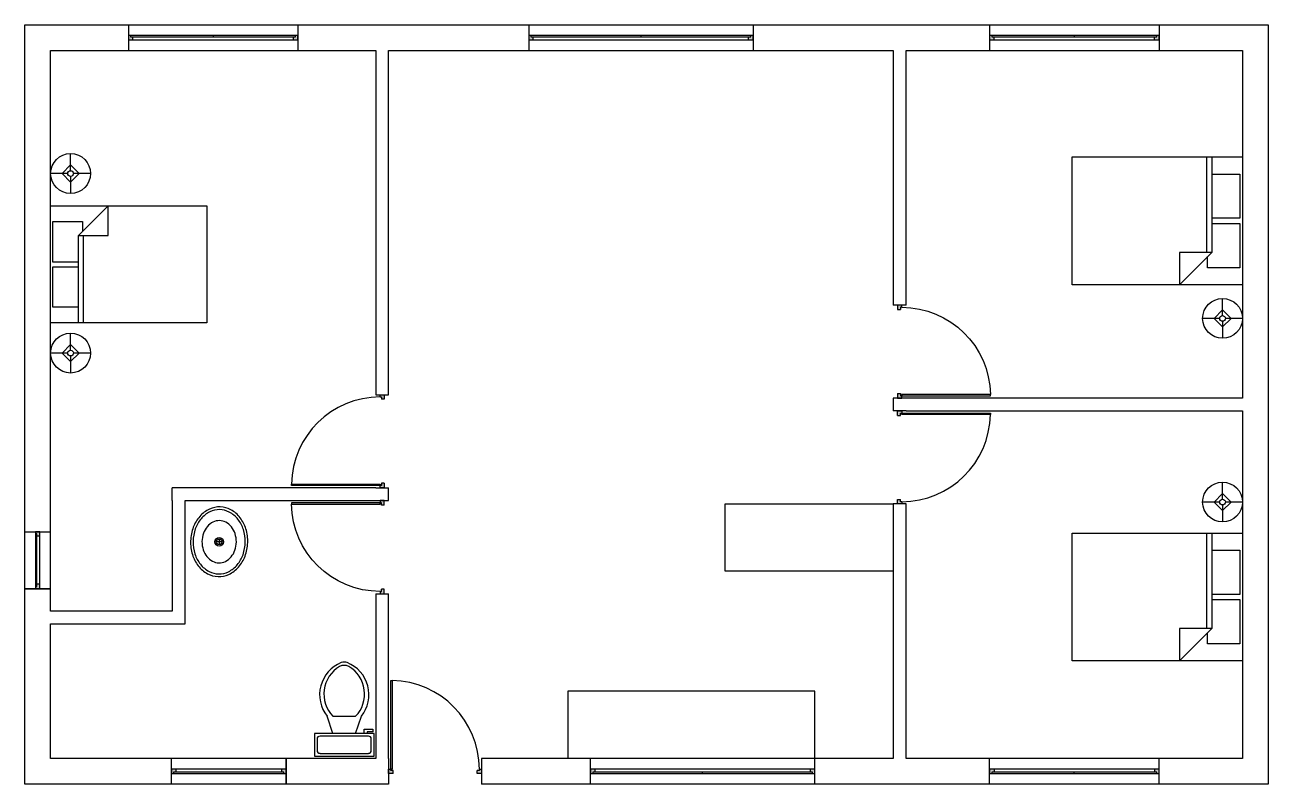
# Model space of a CAD drawing. Header units: millimetres. Extents: x 5556507 to 5811433, y 7824531 to 7923252.
# Drawn here: x 5606173 to 5617259, y 7868262 to 7875034 of the extents above; entities that cross this region are included whole.
import ezdxf

# ---------------------------------------------------------------- set-up
doc = ezdxf.new("R2010")
doc.units = ezdxf.units.MM
for name, color, linetype in [('blocks', 31, 'Continuous'), ('doors', 142, 'Continuous'), ('wall', 7, 'Continuous'), ('windows', 22, 'Continuous')]:
    doc.layers.add(name, color=color, linetype=linetype)

# ---------------------------------------------------------------- blocks, each defined once
blk = doc.blocks.new('D')
at = {"layer": 'doors'}
h = blk.add_hatch(color=256, dxfattribs=at)
h.dxf.hatch_style = 1
h.paths.add_polyline_path([(0, 19), (-20, 19), (-20, 7), (-40, 7), (-40, -19), (0, -19)])
h.paths.add_polyline_path([(-830, -19), (-790, -19), (-790, 7), (-810, 7), (-810, 19), (-830, 19)])
for p, q in [((-790, -19), (-790, 7)), ((-40, -19), (-40, 7))]:
    blk.add_line(p, q, dxfattribs=at)
blk.add_lwpolyline([(-810, 19), (-810, 809), (-798, 809), (-798, 19)], close=True, dxfattribs=at)
for points in [[(-790, -19), (-830, -19), (-830, 19), (-810, 19)], [(-790, 7), (-810, 7), (-810, 19)], [(-20, 19), (0, 19), (0, -19), (-40, -19)], [(-20, 19), (-20, 7), (-40, 7)]]:
    blk.add_lwpolyline(points, dxfattribs=at)
blk.add_arc((-810, 19), 790, 0, 89.1298, dxfattribs=at)
blk = doc.blocks.new('Toilet - top')
for p, q in [((9.5, -6), (9.5, -2)), ((-10, -8.5), (-8, -8.5)), ((-10, -9.5), (-10, -8.5)), ((-8, -8.5), (-8, -8)), ((-7, -8), (-7, -9.5)), ((-4, -8), (-6, -14)), ((4, -8), (6, -14)), ((-7, -9.5), (-10, -9.5)), ((4, -14), (-4, -14))]:
    blk.add_line(p, q)
blk.add_lwpolyline([(10.5, -8), (10.5, 0), (-10.5, 0), (-10.5, -8)], close=True)
for points in [[(-9.5, -2), (-9.5, -6)], [(8.5, -1), (-8.5, -1)], [(-8.5, -7), (8.5, -7)]]:
    blk.add_lwpolyline(points)
for centre, radius, start, end in [((-8.62, -1.88), 0.884, 81.8699, 188.1301), ((8.62, -1.88), 0.884, 351.8699, 98.1301), ((-8.62, -6.12), 0.884, 171.8699, 278.1301), ((8.62, -6.12), 0.884, 261.8699, 8.1301), ((3.52, -21.58), 12.17, 141.4691, 247.9714), ((4.2, -21.82), 11.33, 136.3677, 238.9468), ((-3.52, -21.58), 12.17, 292.0284, 38.5307), ((-4.2, -21.82), 11.33, 301.053, 43.6321), ((0, -27.88), 4, 245.7318, 294.2682), ((0, -29), 4, 254.8605, 285.1395)]:
    blk.add_arc(centre, radius, start, end)
blk = doc.blocks.new('Sink - Oval top')
for p, q in [((-1, 0), (1, 0)), ((0, 1), (0, -1))]:
    blk.add_line(p, q)
at = {"linetype": 'Continuous'}
for points in [[(-12.23, 0.39, 0.117634), (-11.46, -3.36, 0.104469), (-8.88, -6.8, 0.090016), (-5.08, -9.07, 0.08192), (-0.32, -10.02, 0.08192), (4.49, -9.38, 0.090016), (8.42, -7.36, 0.104469), (11.22, -4.09, 0.117634), (12.23, -0.39, 0.117634), (11.46, 3.36, 0.104469), (8.88, 6.8, 0.090016), (5.08, 9.07, 0.08192), (0.32, 10.02, 0.08192), (-4.49, 9.38, 0.090016), (-8.42, 7.36, 0.104469), (-11.22, 4.09, 0.117634)], [(-11.29, 0.16, 0.118622), (-10.52, -3.25, 0.104678), (-8.07, -6.36, 0.089562), (-4.54, -8.37, 0.081185), (-0.13, -9.15, 0.081185), (4.3, -8.49, 0.089562), (7.89, -6.58, 0.104678), (10.42, -3.55, 0.118622), (11.29, -0.16, 0.118622), (10.52, 3.25, 0.104678), (8.07, 6.36, 0.089562), (4.54, 8.37, 0.081185), (0.13, 9.15, 0.081185), (-4.3, 8.49, 0.089562), (-7.89, 6.58, 0.104678), (-10.42, 3.55, 0.118622)], [(-7.42, 0.08, 0.118283), (-6.91, -2.17, 0.104607), (-5.29, -4.21, 0.089718), (-2.97, -5.53, 0.081436), (-0.07, -6.04, 0.081436), (2.84, -5.59, 0.089718), (5.2, -4.33, 0.104607), (6.86, -2.32, 0.118283), (7.42, -0.08, 0.118283), (6.91, 2.17, 0.104607), (5.29, 4.21, 0.089718), (2.97, 5.53, 0.081436), (0.07, 6.04, 0.081436), (-2.84, 5.59, 0.089718), (-5.2, 4.33, 0.104607), (-6.86, 2.32, 0.118283)]]:
    blk.add_lwpolyline(points, format="xyb", close=True, dxfattribs=at)
for radius in [1.5, 1]:
    blk.add_circle((0, 0), radius)
blk = doc.blocks.new('Bed - Queen')
at = {"linetype": 'Continuous'}
for p, q in [((0, -80.00003), (0, 0)), ((0, 0), (59.99999, 0)), ((59.99999, 0), (59.99999, -80.00003)), ((7.99999, -1.2), (28.79998, -1.2)), ((7.99999, -14.4), (7.99999, -1.2)), ((28.79998, -1.2), (28.79998, -14.4)), ((31.19999, -1.2), (51.99999, -1.2)), ((31.19999, -14.4), (31.19999, -1.2)), ((51.99999, -1.2), (51.99999, -16.4)), ((0, -14.4), (44.8, -14.4)), ((44.8, -16.8), (0, -16.8)), ((59.99999, -29.6), (44.8, -14.4)), ((44.8, -14.4), (44.8, -29.6)), ((51.99999, -16.4), (46.79936, -16.4)), ((44.8, -29.6), (59.99999, -29.6)), ((59.99999, -80.00003), (0, -80.00003))]:
    blk.add_line(p, q, dxfattribs=at)
blk = doc.blocks.new('Lamp - Table')
at = {"linetype": 'Continuous'}
for p, q in [((0, 7), (0, 1)), ((-1, 0), (-7, 0)), ((0, 3), (-3, 0)), ((-3, 0), (0, -3)), ((3, 0), (0, 3)), ((0, -3), (3, 0)), ((1, 0), (7, 0)), ((0, -1), (0, -7))]:
    blk.add_line(p, q, dxfattribs=at)
for radius in [7, 1]:
    blk.add_circle((0, 0), radius, dxfattribs=at)

msp = doc.modelspace()

# ---------------------------------------------------------------- hatches: boundary and pattern name
at = {"layer": 'windows'}
h = msp.add_hatch(color=256, dxfattribs=at)
h.dxf.hatch_style = 1
h.paths.add_polyline_path([(5607136.599, 7874900.483), (5607136.599, 7874925.883), (5607116.599, 7874925.883), (5607116.599, 7874938.483), (5607096.599, 7874938.483), (5607096.599, 7874900.483)])
h.paths.add_polyline_path([(5608587.599, 7874925.883), (5608567.599, 7874925.883), (5608567.599, 7874900.483), (5608607.599, 7874900.483), (5608607.599, 7874938.483), (5608587.599, 7874938.483)])
h = msp.add_hatch(color=256, dxfattribs=at)
h.dxf.hatch_style = 1
h.paths.add_polyline_path([(5612666.399, 7874900.483), (5612666.399, 7874938.483), (5612646.399, 7874938.483), (5612646.399, 7874925.883), (5612626.399, 7874925.883), (5612626.399, 7874900.483)])
h.paths.add_polyline_path([(5610706.399, 7874900.483), (5610706.399, 7874925.883), (5610686.399, 7874925.883), (5610686.399, 7874938.483), (5610666.399, 7874938.483), (5610666.399, 7874900.483)])
h = msp.add_hatch(color=256, dxfattribs=at)
h.dxf.hatch_style = 1
h.paths.add_polyline_path([(5614815.199, 7874900.483), (5614815.199, 7874925.883), (5614795.199, 7874925.883), (5614795.199, 7874938.483), (5614775.199, 7874938.483), (5614775.199, 7874900.483)])
h.paths.add_polyline_path([(5616266.199, 7874925.883), (5616246.199, 7874925.883), (5616246.199, 7874900.483), (5616286.199, 7874900.483), (5616286.199, 7874938.483), (5616266.199, 7874938.483)])
h = msp.add_hatch(color=256, dxfattribs=at)
h.dxf.hatch_style = 1
h.paths.add_polyline_path([(5606268.799, 7870493.183), (5606268.799, 7870513.183), (5606306.799, 7870513.183), (5606306.799, 7870473.183), (5606281.399, 7870473.183), (5606281.399, 7870493.183)])
h.paths.add_polyline_path([(5606268.799, 7870005.183), (5606268.799, 7870025.183), (5606281.399, 7870025.183), (5606281.399, 7870045.183), (5606306.799, 7870045.183), (5606306.799, 7870005.183)])
h = msp.add_hatch(color=256, dxfattribs=at)
h.dxf.hatch_style = 1
h.paths.add_polyline_path([(5608502.099, 7868357.583), (5608482.099, 7868357.583), (5608482.099, 7868370.183), (5608462.099, 7868370.183), (5608462.099, 7868395.583), (5608502.099, 7868395.583)])
h.paths.add_polyline_path([(5607500.099, 7868357.583), (5607480.099, 7868357.583), (5607480.099, 7868395.583), (5607520.099, 7868395.583), (5607520.099, 7868370.183), (5607500.099, 7868370.183)])
h = msp.add_hatch(color=256, dxfattribs=at)
h.dxf.hatch_style = 1
h.paths.add_polyline_path([(5611256.399, 7868395.583), (5611216.399, 7868395.583), (5611216.399, 7868357.583), (5611236.399, 7868357.583), (5611236.399, 7868370.183), (5611256.399, 7868370.183)])
h.paths.add_polyline_path([(5613176.399, 7868395.583), (5613176.399, 7868370.183), (5613196.399, 7868370.183), (5613196.399, 7868357.583), (5613216.399, 7868357.583), (5613216.399, 7868395.583)])
h = msp.add_hatch(color=256, dxfattribs=at)
h.dxf.hatch_style = 1
h.paths.add_polyline_path([(5616246.199, 7868395.583), (5616246.199, 7868370.183), (5616266.199, 7868370.183), (5616266.199, 7868357.583), (5616286.199, 7868357.583), (5616286.199, 7868395.583)])
h.paths.add_polyline_path([(5614795.199, 7868370.183), (5614815.199, 7868370.183), (5614815.199, 7868395.583), (5614775.199, 7868395.583), (5614775.199, 7868357.583), (5614795.199, 7868357.583)])

# ---------------------------------------------------------------- linework, layer by layer
at = {"layer": 'blocks'}
for p, q in [((5612416.399, 7870160.883), (5612416.399, 7870760.883)), ((5612416.399, 7870760.883), (5613916.399, 7870760.883)), ((5613916.399, 7870160.883), (5612416.399, 7870160.883)), ((5613216.399, 7869090.883), (5611016.399, 7869090.883)), ((5611016.399, 7869090.883), (5611016.399, 7868490.883)), ((5613216.399, 7868490.883), (5613216.399, 7869090.883))]:
    msp.add_line(p, q, dxfattribs=at)
at = {"layer": 'wall'}
for p, q in [((5606173.499, 7875033.783), (5617259.299, 7875033.783)), ((5606173.499, 7868262.283), (5606173.499, 7875033.783)), ((5617259.299, 7875033.783), (5617259.299, 7868262.283)), ((5606402.099, 7870905.183), (5606402.099, 7874805.183)), ((5606402.099, 7874805.183), (5609302.099, 7874805.183)), ((5609302.099, 7874805.183), (5609302.099, 7871735.183)), ((5609416.399, 7871735.183), (5609416.399, 7874805.183)), ((5609416.399, 7874805.183), (5613916.399, 7874805.183)), ((5613916.399, 7874805.183), (5613916.399, 7872535.183)), ((5614030.699, 7872535.183), (5614030.699, 7874805.183)), ((5614030.699, 7874805.183), (5617030.699, 7874805.183)), ((5617030.699, 7874805.183), (5617030.699, 7871705.183)), ((5614030.699, 7872535.183), (5613916.399, 7872535.183)), ((5609302.099, 7871735.183), (5609416.399, 7871735.183)), ((5613916.399, 7871705.183), (5613916.399, 7871590.883)), ((5614030.699, 7871705.183), (5613916.399, 7871705.183)), ((5617030.699, 7871705.183), (5614030.699, 7871705.183)), ((5614030.699, 7871590.883), (5613916.399, 7871590.883)), ((5614030.699, 7871590.883), (5617030.699, 7871590.883)), ((5617030.699, 7871590.883), (5617030.699, 7868490.883)), ((5606402.099, 7870790.883), (5606402.099, 7870905.183)), ((5609302.099, 7870905.183), (5607487.799, 7870905.183)), ((5607487.799, 7870790.883), (5607487.799, 7870905.183)), ((5609302.099, 7870905.183), (5609416.399, 7870905.183)), ((5609416.399, 7870790.883), (5609416.399, 7870905.183)), ((5606402.099, 7869805.183), (5606402.099, 7870790.883)), ((5607487.799, 7870790.883), (5607487.799, 7869805.183)), ((5607602.099, 7869690.883), (5607602.099, 7870790.883)), ((5607602.099, 7870790.883), (5609302.099, 7870790.883)), ((5609302.099, 7870790.883), (5609416.399, 7870790.883)), ((5613916.399, 7870760.883), (5613916.399, 7868490.883)), ((5614030.699, 7870760.883), (5613916.399, 7870760.883)), ((5614030.699, 7868490.883), (5614030.699, 7870760.883)), ((5609302.099, 7869960.883), (5609302.099, 7868490.883)), ((5609302.099, 7869960.883), (5609416.399, 7869960.883)), ((5609416.399, 7868490.883), (5609416.399, 7869960.883)), ((5607487.799, 7869805.183), (5606402.099, 7869805.183)), ((5606402.099, 7868490.883), (5606402.099, 7869690.883)), ((5606402.099, 7869690.883), (5607487.799, 7869690.883)), ((5607487.799, 7869690.883), (5607602.099, 7869690.883)), ((5609302.099, 7868490.883), (5606402.099, 7868490.883)), ((5609416.399, 7868490.883), (5609416.399, 7868262.283)), ((5613916.399, 7868490.883), (5610246.399, 7868490.883)), ((5610246.399, 7868490.883), (5610246.399, 7868262.283)), ((5617030.699, 7868490.883), (5614030.699, 7868490.883)), ((5609416.399, 7868262.283), (5606173.499, 7868262.283)), ((5617259.299, 7868262.283), (5610246.399, 7868262.283))]:
    msp.add_line(p, q, dxfattribs=at)
at = {"layer": 'windows'}
for p, q in [((5607096.599, 7875033.783), (5607096.599, 7874805.183)), ((5608607.599, 7875033.783), (5608607.599, 7874805.183)), ((5610666.399, 7875033.783), (5610666.399, 7874805.183)), ((5612666.399, 7875033.783), (5612666.399, 7874805.183)), ((5614775.199, 7875033.783), (5614775.199, 7874805.183)), ((5616286.199, 7875033.783), (5616286.199, 7874805.183)), ((5607136.599, 7874900.483), (5607136.599, 7874925.883)), ((5607852.099, 7874938.483), (5607852.099, 7874925.883)), ((5608567.599, 7874900.483), (5608567.599, 7874925.883)), ((5610706.399, 7874900.483), (5610706.399, 7874925.883)), ((5611666.399, 7874938.483), (5611666.399, 7874925.883)), ((5612626.399, 7874900.483), (5612626.399, 7874925.883)), ((5614815.199, 7874900.483), (5614815.199, 7874925.883)), ((5615530.699, 7874938.483), (5615530.699, 7874925.883)), ((5616246.199, 7874900.483), (5616246.199, 7874925.883)), ((5606173.499, 7870513.183), (5606402.099, 7870513.183)), ((5606306.799, 7870473.183), (5606281.399, 7870473.183)), ((5606306.799, 7870045.183), (5606281.399, 7870045.183)), ((5606402.099, 7870005.183), (5606173.499, 7870005.183)), ((5606173.499, 7870005.183), (5606402.099, 7870005.183)), ((5607480.099, 7868262.283), (5607480.099, 7868490.883)), ((5608502.099, 7868490.883), (5608502.099, 7868262.283)), ((5608502.099, 7868262.283), (5608502.099, 7868490.883)), ((5611216.399, 7868262.283), (5611216.399, 7868490.883)), ((5613216.399, 7868262.283), (5613216.399, 7868490.883)), ((5614775.199, 7868262.283), (5614775.199, 7868490.883)), ((5616286.199, 7868262.283), (5616286.199, 7868490.883)), ((5607520.099, 7868395.583), (5607520.099, 7868370.183)), ((5608462.099, 7868395.583), (5608462.099, 7868370.183)), ((5611256.399, 7868395.583), (5611256.399, 7868370.183)), ((5612216.399, 7868357.583), (5612216.399, 7868370.183)), ((5613176.399, 7868395.583), (5613176.399, 7868370.183)), ((5614815.199, 7868395.583), (5614815.199, 7868370.183)), ((5615530.699, 7868357.583), (5615530.699, 7868370.183)), ((5616246.199, 7868395.583), (5616246.199, 7868370.183))]:
    msp.add_line(p, q, dxfattribs=at)
for points in [[(5608607.599, 7874938.483), (5607096.599, 7874938.483), (5607096.599, 7874900.483), (5608607.599, 7874900.483)], [(5608587.599, 7874938.483), (5607116.599, 7874938.483), (5607116.599, 7874925.883), (5608587.599, 7874925.883)], [(5612666.399, 7874938.483), (5610666.399, 7874938.483), (5610666.399, 7874900.483), (5612666.399, 7874900.483)], [(5612646.399, 7874938.483), (5610686.399, 7874938.483), (5610686.399, 7874925.883), (5612646.399, 7874925.883)], [(5616286.199, 7874938.483), (5614775.199, 7874938.483), (5614775.199, 7874900.483), (5616286.199, 7874900.483)], [(5616266.199, 7874938.483), (5614795.199, 7874938.483), (5614795.199, 7874925.883), (5616266.199, 7874925.883)], [(5606268.799, 7870513.183), (5606268.799, 7870005.183), (5606306.799, 7870005.183), (5606306.799, 7870513.183)], [(5606268.799, 7870493.183), (5606268.799, 7870025.183), (5606281.399, 7870025.183), (5606281.399, 7870493.183)], [(5607480.099, 7868357.583), (5608502.099, 7868357.583), (5608502.099, 7868395.583), (5607480.099, 7868395.583)], [(5607500.099, 7868357.583), (5608482.099, 7868357.583), (5608482.099, 7868370.183), (5607500.099, 7868370.183)], [(5611216.399, 7868357.583), (5613216.399, 7868357.583), (5613216.399, 7868395.583), (5611216.399, 7868395.583)], [(5611236.399, 7868357.583), (5613196.399, 7868357.583), (5613196.399, 7868370.183), (5611236.399, 7868370.183)], [(5614775.199, 7868357.583), (5616286.199, 7868357.583), (5616286.199, 7868395.583), (5614775.199, 7868395.583)], [(5614795.199, 7868357.583), (5616266.199, 7868357.583), (5616266.199, 7868370.183), (5614795.199, 7868370.183)]]:
    msp.add_lwpolyline(points, close=True, dxfattribs=at)

# ---------------------------------------------------------------- block references
at = {"layer": 'blocks'}
for name, p, xscale, yscale, zscale, rotation in [('Lamp - Table', (5606581.175, 7873707.898), 25.4, 25.4, 25.4, 270), ('Bed - Queen', (5617030.699, 7873855.357), 18.99339229793068, 18.99339229793068, 18.99339229793068, 270), ('Bed - Queen', (5606402.099, 7872375.319), 17.41372435728143, 17.41372435728143, 17.41372435728143, 89.99999999999999), ('Lamp - Table', (5616852.899, 7872415.939), 25.4, 25.4, 25.4, 270), ('Lamp - Table', (5606581.175, 7872106.546), 25.4, 25.4, 25.4, 270), ('Lamp - Table', (5616852.899, 7870777.967), 25.4, 25.4, 25.4, 270), ('Sink - Oval top', (5607906.04, 7870424.014), 25.4, 25.4, 25.4, 270), ('Bed - Queen', (5617030.699, 7870501.148), 18.99339229793068, 18.99339229793068, 18.99339229793068, 270), ('Toilet - top', (5609021.368, 7868511.615), 25.4, 25.4, 25.4, 180)]:
    msp.add_blockref(name, p, dxfattribs=dict(at, xscale=xscale, yscale=yscale, zscale=zscale, rotation=rotation))
at = {"layer": 'windows', "xscale": -1}
for p, rotation in [((5613973.549, 7872535.183), 270), ((5609359.249, 7869960.883), 90)]:
    msp.add_blockref('D', p, dxfattribs=dict(at, rotation=rotation))
at = {"layer": 'windows'}
for p, rotation in [((5609359.249, 7871735.183), 89.99999999999999), ((5613973.549, 7870760.883), 270)]:
    msp.add_blockref('D', p, dxfattribs=dict(at, rotation=rotation))
msp.add_blockref('D', (5610246.399, 7868376.583), dxfattribs=at)

doc.saveas('drawing.dxf')
